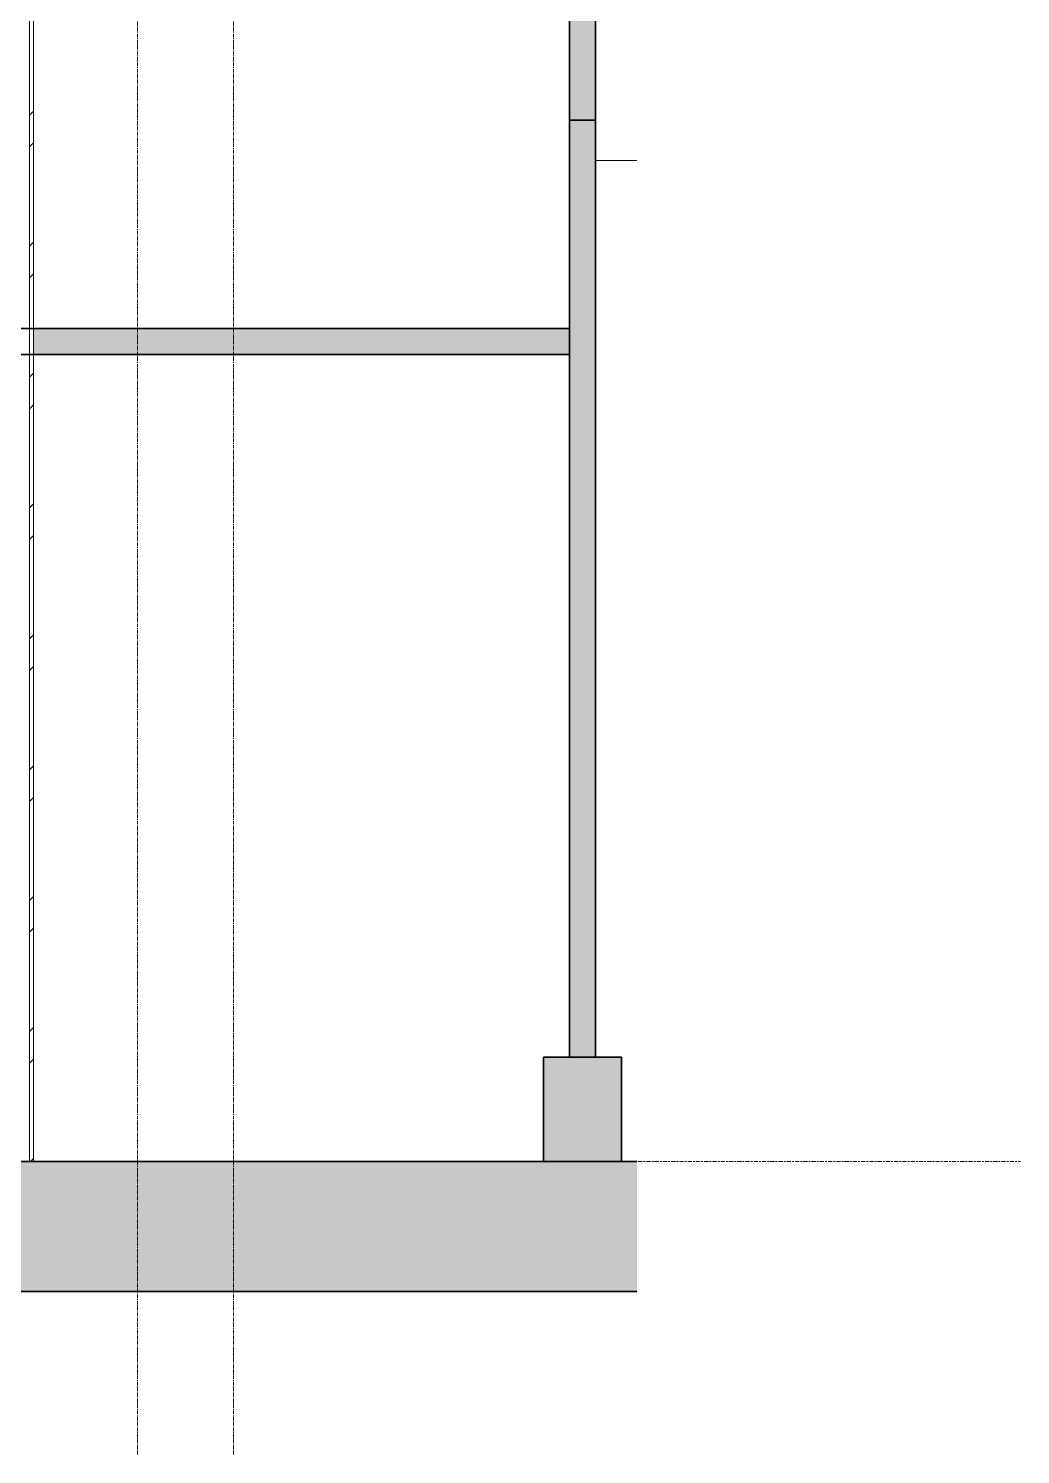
# Model space of a CAD drawing. Header units: centimetres. Extents: x -7221 to 15977, y -285 to 1507.
# Drawn here: x -6092 to -5711, y -19 to 529 of the extents above; entities that cross this region are included whole.
import ezdxf

# ---------------------------------------------------------------- set-up
doc = ezdxf.new("R2010")
doc.units = ezdxf.units.CM
doc.linetypes.add('Centre', pattern=[3.175, 0.635, -0.475, 1.59, -0.475])
doc.linetypes.add('Grid Line', pattern=[2.2225, 1.27, -0.3175, 0.3175, -0.3175])
for name, color, linetype, lineweight in [('A-CLNG', 7, 'Continuous', 9), ('A-FLOR', 7, 'Continuous', 9), ('A-FLOR-LEVL', 7, 'Continuous', 9), ('A-FLOR-PATT', 7, 'Continuous', 35), ('A-WALL', 7, 'Continuous', 9), ('A-WALL-PATT', 7, 'Continuous', 35), ('I-WALL', 7, 'Continuous', 9), ('S-COLS', 7, 'Continuous', 9), ('S-GRID', 7, 'Continuous', 9)]:
    doc.layers.add(name, color=color, linetype=linetype, lineweight=lineweight)
pattern_1 = [(90, (-5873.574, 0), (-0.34024, 2e-17), [])]

# ---------------------------------------------------------------- blocks, each defined once
blk = doc.blocks.new('PQ_RVR_ARQ-01_ZZ_ZZ_MO_T_A_rvt-1-Elevación Eje 10')
at = {"layer": 'A-FLOR-PATT', "lineweight": 9, "true_color": 0xeaeaea}
blk.add_hatch(color=254, dxfattribs=at).paths.add_polyline_path([(-5884.33, 404), (-5884.33, 414), (-6090.44, 414), (-6090.44, 404), (-5996.83, 404)])
at = {"layer": 'A-WALL-PATT', "lineweight": 9, "true_color": 0xeaeaea}
for points in [[(-5874.33, 494), (-5874.33, 955.53), (-5884.33, 955.53), (-5884.33, 494)], [(-5874.33, 134), (-5874.33, 494), (-5884.33, 494), (-5884.33, 134)], [(-5864.33, 94), (-5864.33, 134), (-5894.33, 134), (-5894.33, 94)]]:
    blk.add_hatch(color=254, dxfattribs=at).paths.add_polyline_path(points)
at = {"layer": 'A-WALL-PATT', "lineweight": 9, "true_color": 0xe5e5e5}
h = blk.add_hatch(dxfattribs=at)
h.set_pattern_fill('FP_1', color=254, style=0, pattern_type=2)
h.set_pattern_definition(pattern_1)
edge = h.paths.add_edge_path()
edge.add_line((-5873.99, 494.01), (-5874.02, 537))
edge.add_line((-5874.02, 537), (-5874.33, 537))
edge.add_line((-5874.33, 537), (-5874.33, 494))
edge.add_line((-5874.33, 494), (-5873.99, 494))
h.paths.add_polyline_path([(-5874.03, 549), (-5873.99, 549), (-5873.99, 955.53), (-5874.33, 955.53), (-5874.33, 549)])
h = blk.add_hatch(dxfattribs=at)
h.set_pattern_fill('FP_1', color=254, style=0, pattern_type=2)
h.set_pattern_definition(pattern_1)
edge = h.paths.add_edge_path()
edge.add_line((-5873.99, 494), (-5874.33, 494))
edge.add_line((-5874.33, 494), (-5874.33, 134))
edge.add_line((-5874.33, 134), (-5873.99, 134))
at = {"layer": 'A-CLNG', "color": 254, "lineweight": 18, "true_color": 0xe5e5e5}
blk.add_line((-5858.47, 478.53), (-5874.33, 478.53), dxfattribs=at)
at = {"layer": 'A-FLOR', "color": 254, "lineweight": 35, "true_color": 0xcccccc}
for p, q in [((-5884.33, 414), (-6100.94, 414)), ((-5884.33, 404), (-5884.33, 414)), ((-6100.94, 404), (-5884.33, 404)), ((-5858.47, 94), (-6813.97, 94)), ((-6813.97, 44), (-5858.47, 44))]:
    blk.add_line(p, q, dxfattribs=at)
at = {"layer": 'A-WALL', "color": 254, "lineweight": 35, "true_color": 0xcccccc}
for p, q in [((-5864.33, 134), (-5894.33, 134)), ((-5894.33, 134), (-5894.33, 94)), ((-5864.33, 94), (-5864.33, 134)), ((-5894.33, 94), (-5864.33, 94))]:
    blk.add_line(p, q, dxfattribs=at)
at = {"layer": 'I-WALL', "color": 254, "lineweight": 35, "true_color": 0xcccccc}
for p, q in [((-5884.33, 955.53), (-5884.33, 494)), ((-5874.33, 494), (-5874.33, 955.53)), ((-5874.33, 494), (-5884.33, 494)), ((-5884.33, 494), (-5884.33, 134)), ((-5884.33, 494), (-5874.33, 494)), ((-5874.33, 134), (-5874.33, 494)), ((-5884.33, 134), (-5874.33, 134))]:
    blk.add_line(p, q, dxfattribs=at)
blk = doc.blocks.new('UC-Perfil universal-Pilar - 200 x 200-1745402-Elevación Eje 10')
at = {"layer": 'S-COLS', "true_color": 0xc0c0c0}
h = blk.add_hatch(dxfattribs=at)
h.set_pattern_fill('FP_2', color=9, style=0, pattern_type=2)
h.set_pattern_definition([(45, (0, 0), (-25.14472, 25.14472), []), (45, (0, 38.1), (-25.14472, 25.14472), [])])
h.paths.add_polyline_path([(-6090.44, 94), (-6090.44, 933.53), (-6091.98, 933.53), (-6091.98, 94)])
at = {"layer": 'S-COLS'}
for p, q in [((-6091.98, 933.53), (-6091.98, 94)), ((-6090.44, 933.53), (-6090.44, 94)), ((-6091.98, 94), (-6093.5, 94)), ((-6090.44, 94), (-6091.98, 94))]:
    blk.add_line(p, q, dxfattribs=at)

msp = doc.modelspace()

# ---------------------------------------------------------------- hatches: boundary and pattern name
at = {"layer": 'A-FLOR-PATT', "lineweight": 9, "true_color": 0x9a9a9a}
msp.add_hatch(color=253, dxfattribs=at).paths.add_polyline_path([(-5996.833, 44), (-5858.466, 44), (-5858.466, 94), (-6815.081, 94), (-6815.081, 44), (-6135.201, 44)])

# ---------------------------------------------------------------- linework, layer by layer
at = {"layer": 'A-FLOR', "lineweight": 35}
for p, q in [((-5858.466, 94), (-6090.445, 94)), ((-6713.968, 44), (-5858.466, 44))]:
    msp.add_line(p, q, dxfattribs=at)
at = {"layer": 'A-FLOR-LEVL', "color": 253, "linetype": 'Centre', "true_color": 0xaaaaaa}
msp.add_line((-7221.185, 94), (-5711.007, 94), dxfattribs=at)
at = {"layer": 'S-GRID', "color": 253, "linetype": 'Grid Line', "true_color": 0xaaaaaa}
for p, q in [((-6050.445, -18.626), (-6050.445, 1400.722)), ((-6013.539, -18.626), (-6013.539, 1273.722))]:
    msp.add_line(p, q, dxfattribs=at)

# ---------------------------------------------------------------- block references
at = {"lineweight": 5}
msp.add_blockref('PQ_RVR_ARQ-01_ZZ_ZZ_MO_T_A_rvt-1-Elevación Eje 10', (0, 0), dxfattribs=at)
at = {"layer": 'S-COLS'}
msp.add_blockref('UC-Perfil universal-Pilar - 200 x 200-1745402-Elevación Eje 10', (0, 0), dxfattribs=at)

doc.saveas('drawing.dxf')
